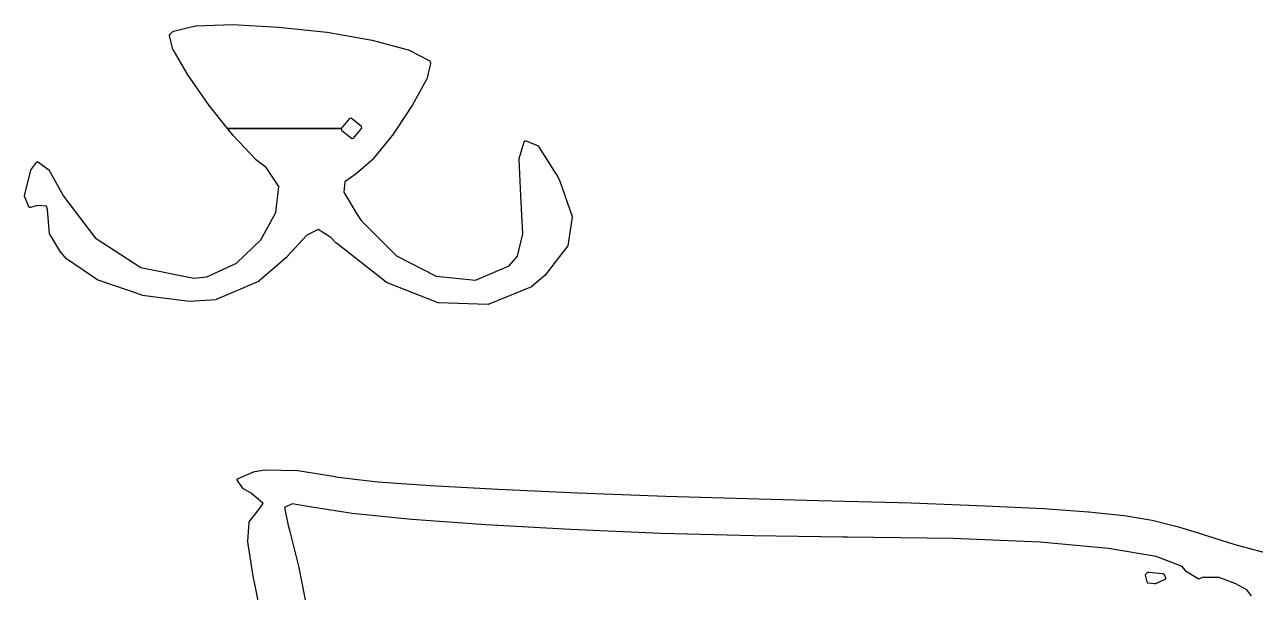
# Model space of a CAD drawing. Extents: x 55 to 335, y -160 to -35.
# Drawn here: x 258.59 to 263.065, y -119.416 to -117.352 of the extents above; entities that cross this region are included whole.
import ezdxf

# ---------------------------------------------------------------- set-up
doc = ezdxf.new("R2010")
doc.units = 0
doc.layers.add('BLACK', color=7, linetype='CONTINUOUS')

msp = doc.modelspace()

# ---------------------------------------------------------------- linework, layer by layer
at = {"layer": 'BLACK', "linetype": 'CONTINUOUS'}
for p, q in [((259.117, -117.389), (259.118, -117.388)), ((259.117, -117.39), (259.117, -117.389)), ((259.117, -117.391), (259.117, -117.39)), ((259.117, -117.39), (259.117, -117.39)), ((259.117, -117.39), (259.117, -117.39)), ((259.117, -117.392), (259.117, -117.391)), ((259.129, -117.442), (259.117, -117.392)), ((259.118, -117.388), (259.118, -117.387)), ((259.118, -117.387), (259.119, -117.387)), ((259.118, -117.388), (259.118, -117.388)), ((259.118, -117.388), (259.118, -117.388)), ((259.119, -117.387), (259.129, -117.377)), ((259.129, -117.377), (259.13, -117.377)), ((259.13, -117.377), (259.131, -117.376)), ((259.13, -117.377), (259.13, -117.377)), ((259.13, -117.377), (259.13, -117.377)), ((259.131, -117.376), (259.131, -117.376)), ((259.131, -117.376), (259.132, -117.376)), ((259.132, -117.376), (259.212, -117.356)), ((259.212, -117.356), (259.212, -117.356)), ((259.212, -117.356), (259.213, -117.356)), ((259.213, -117.356), (259.347, -117.352)), ((259.347, -117.352), (259.347, -117.352)), ((259.347, -117.352), (259.513, -117.361)), ((259.347, -117.352), (259.347, -117.352)), ((259.513, -117.361), (259.513, -117.361)), ((259.513, -117.361), (259.513, -117.361)), ((259.513, -117.361), (259.689, -117.38)), ((259.689, -117.38), (259.689, -117.38)), ((259.689, -117.38), (259.69, -117.38)), ((259.69, -117.38), (259.854, -117.409)), ((259.854, -117.409), (259.854, -117.409)), ((259.854, -117.409), (259.854, -117.409)), ((259.854, -117.409), (259.985, -117.444)), ((259.13, -117.443), (259.129, -117.442)), ((259.183, -117.535), (259.13, -117.443)), ((259.13, -117.443), (259.13, -117.443)), ((259.985, -117.444), (259.985, -117.444)), ((259.985, -117.444), (259.986, -117.444)), ((259.986, -117.444), (260.061, -117.483)), ((260.066, -117.493), (260.052, -117.55)), ((260.061, -117.483), (260.061, -117.483)), ((260.061, -117.483), (260.062, -117.483)), ((260.062, -117.483), (260.062, -117.484)), ((260.062, -117.484), (260.062, -117.484)), ((260.062, -117.484), (260.063, -117.484)), ((260.063, -117.484), (260.063, -117.485)), ((260.063, -117.485), (260.066, -117.49)), ((260.066, -117.49), (260.066, -117.49)), ((260.066, -117.49), (260.066, -117.491)), ((260.066, -117.491), (260.066, -117.491)), ((260.066, -117.491), (260.066, -117.491)), ((260.066, -117.491), (260.066, -117.492)), ((260.066, -117.492), (260.066, -117.493)), ((259.261, -117.646), (259.183, -117.535)), ((259.183, -117.535), (259.183, -117.535)), ((259.183, -117.535), (259.183, -117.535)), ((260.051, -117.551), (260.001, -117.644)), ((260.052, -117.55), (260.051, -117.551)), ((260.051, -117.551), (260.051, -117.551)), ((259.328, -117.73), (259.261, -117.646)), ((259.261, -117.646), (259.261, -117.646)), ((259.261, -117.646), (259.261, -117.646)), ((260.001, -117.644), (259.942, -117.732)), ((260.001, -117.644), (260.001, -117.644)), ((260.001, -117.644), (260.001, -117.644)), ((259.771, -117.693), (259.741, -117.73)), ((259.777, -117.692), (259.771, -117.693)), ((259.815, -117.722), (259.777, -117.692)), ((259.348, -117.755), (259.328, -117.73)), ((259.328, -117.73), (259.741, -117.73)), ((259.741, -117.73), (259.328, -117.73)), ((259.741, -117.73), (259.742, -117.736)), ((259.742, -117.736), (259.78, -117.766)), ((259.786, -117.765), (259.816, -117.728)), ((259.816, -117.728), (259.815, -117.722)), ((259.931, -117.749), (259.858, -117.84)), ((259.942, -117.732), (259.931, -117.748)), ((259.931, -117.748), (259.931, -117.749)), ((259.931, -117.749), (259.931, -117.749)), ((259.349, -117.756), (259.348, -117.755)), ((259.43, -117.841), (259.349, -117.756)), ((259.349, -117.756), (259.349, -117.756)), ((259.78, -117.766), (259.786, -117.765)), ((260.388, -117.839), (260.407, -117.778)), ((260.407, -117.778), (260.407, -117.778)), ((260.407, -117.778), (260.408, -117.778)), ((260.408, -117.777), (260.408, -117.776)), ((260.408, -117.776), (260.408, -117.776)), ((260.408, -117.776), (260.409, -117.776)), ((260.408, -117.778), (260.408, -117.777)), ((260.409, -117.776), (260.41, -117.775)), ((260.409, -117.776), (260.409, -117.776)), ((260.41, -117.775), (260.41, -117.775)), ((260.41, -117.775), (260.41, -117.775)), ((260.41, -117.775), (260.411, -117.775)), ((260.411, -117.775), (260.412, -117.775)), ((260.412, -117.775), (260.412, -117.775)), ((260.412, -117.775), (260.412, -117.775)), ((260.412, -117.775), (260.413, -117.775)), ((260.413, -117.775), (260.414, -117.775)), ((260.414, -117.775), (260.414, -117.775)), ((260.414, -117.775), (260.414, -117.775)), ((260.414, -117.775), (260.457, -117.793)), ((260.457, -117.793), (260.457, -117.793)), ((260.457, -117.793), (260.458, -117.793)), ((260.458, -117.793), (260.458, -117.794)), ((260.458, -117.794), (260.459, -117.794)), ((260.459, -117.794), (260.459, -117.794)), ((260.459, -117.794), (260.459, -117.795)), ((260.459, -117.795), (260.522, -117.894)), ((260.388, -117.84), (260.388, -117.839)), ((258.59, -117.973), (258.614, -117.878)), ((258.614, -117.878), (258.615, -117.878)), ((258.615, -117.877), (258.633, -117.853)), ((258.615, -117.878), (258.615, -117.877)), ((258.633, -117.853), (258.633, -117.852)), ((258.633, -117.852), (258.634, -117.852)), ((258.634, -117.852), (258.635, -117.851)), ((258.634, -117.852), (258.634, -117.852)), ((258.634, -117.852), (258.634, -117.852)), ((258.635, -117.851), (258.636, -117.851)), ((258.636, -117.851), (258.636, -117.851)), ((258.636, -117.851), (258.636, -117.851)), ((258.636, -117.851), (258.637, -117.851)), ((258.637, -117.851), (258.638, -117.851)), ((258.638, -117.851), (258.638, -117.851)), ((258.638, -117.851), (258.638, -117.851)), ((258.638, -117.851), (258.639, -117.852)), ((258.639, -117.852), (258.64, -117.852)), ((258.64, -117.852), (258.675, -117.877)), ((258.675, -117.877), (258.675, -117.877)), ((258.675, -117.877), (258.675, -117.877)), ((258.675, -117.877), (258.676, -117.877)), ((258.676, -117.877), (258.677, -117.878)), ((258.677, -117.878), (258.677, -117.878)), ((258.677, -117.878), (258.677, -117.878)), ((258.677, -117.878), (258.732, -117.976)), ((259.43, -117.842), (259.43, -117.841)), ((259.468, -117.872), (259.43, -117.842)), ((259.43, -117.842), (259.43, -117.842)), ((259.514, -117.941), (259.468, -117.872)), ((259.857, -117.841), (259.796, -117.895)), ((259.858, -117.84), (259.857, -117.84)), ((259.857, -117.84), (259.857, -117.841)), ((260.388, -117.841), (260.388, -117.84)), ((260.394, -117.974), (260.388, -117.841)), ((259.754, -117.924), (259.751, -117.961)), ((259.796, -117.895), (259.754, -117.924)), ((259.796, -117.895), (259.796, -117.895)), ((259.796, -117.895), (259.796, -117.895)), ((260.522, -117.894), (260.523, -117.894)), ((260.523, -117.894), (260.523, -117.894)), ((260.523, -117.894), (260.535, -117.918)), ((260.535, -117.918), (260.535, -117.918)), ((260.535, -117.918), (260.535, -117.918)), ((260.535, -117.918), (260.581, -118.05)), ((258.59, -117.974), (258.59, -117.973)), ((258.59, -117.973), (258.59, -117.973)), ((258.59, -117.975), (258.59, -117.974)), ((258.59, -117.974), (258.59, -117.974)), ((259.504, -118.035), (259.514, -117.941)), ((259.751, -117.961), (259.797, -118.039)), ((260.402, -118.112), (260.394, -117.974)), ((260.394, -117.974), (260.394, -117.974)), ((260.394, -117.974), (260.394, -117.974)), ((258.59, -117.976), (258.59, -117.975)), ((258.59, -117.975), (258.59, -117.975)), ((258.605, -118.014), (258.59, -117.976)), ((258.606, -118.015), (258.605, -118.014)), ((258.606, -118.016), (258.606, -118.015)), ((258.606, -118.015), (258.606, -118.015)), ((258.606, -118.015), (258.606, -118.015)), ((258.607, -118.016), (258.606, -118.016)), ((258.608, -118.016), (258.607, -118.016)), ((258.608, -118.017), (258.608, -118.016)), ((258.609, -118.017), (258.608, -118.017)), ((258.608, -118.017), (258.608, -118.017)), ((258.61, -118.017), (258.609, -118.017)), ((258.609, -118.017), (258.609, -118.017)), ((258.611, -118.017), (258.61, -118.017)), ((258.61, -118.017), (258.61, -118.017)), ((258.636, -118.009), (258.611, -118.017)), ((258.611, -118.017), (258.611, -118.017)), ((258.67, -118.012), (258.636, -118.009)), ((258.673, -118.024), (258.67, -118.012)), ((258.732, -117.976), (258.846, -118.127)), ((258.681, -118.112), (258.673, -118.024)), ((259.449, -118.134), (259.504, -118.035)), ((259.797, -118.039), (259.814, -118.064)), ((260.581, -118.052), (260.565, -118.156)), ((260.581, -118.05), (260.581, -118.05)), ((260.581, -118.05), (260.581, -118.05)), ((260.581, -118.05), (260.581, -118.051)), ((260.581, -118.051), (260.581, -118.052)), ((260.581, -118.052), (260.581, -118.052)), ((260.581, -118.052), (260.581, -118.052)), ((259.658, -118.097), (259.616, -118.117)), ((259.703, -118.126), (259.658, -118.097)), ((259.814, -118.064), (259.942, -118.192)), ((258.681, -118.113), (258.681, -118.112)), ((258.681, -118.112), (258.681, -118.112)), ((258.681, -118.112), (258.681, -118.112)), ((258.682, -118.114), (258.681, -118.113)), ((258.722, -118.18), (258.682, -118.114)), ((258.682, -118.114), (258.682, -118.114)), ((258.682, -118.114), (258.682, -118.114)), ((258.846, -118.127), (259.013, -118.235)), ((259.361, -118.219), (259.449, -118.134)), ((259.616, -118.117), (259.545, -118.195)), ((259.723, -118.146), (259.703, -118.126)), ((259.723, -118.147), (259.723, -118.146)), ((259.724, -118.147), (259.723, -118.147)), ((259.905, -118.288), (259.724, -118.147)), ((260.382, -118.194), (260.402, -118.112)), ((258.722, -118.181), (258.722, -118.18)), ((258.723, -118.181), (258.722, -118.181)), ((258.741, -118.202), (258.723, -118.181)), ((259.545, -118.196), (259.442, -118.285)), ((259.545, -118.195), (259.545, -118.195)), ((259.545, -118.195), (259.545, -118.196)), ((259.942, -118.192), (260.087, -118.267)), ((260.352, -118.229), (260.382, -118.194)), ((260.564, -118.158), (260.483, -118.263)), ((260.565, -118.157), (260.564, -118.158)), ((260.564, -118.158), (260.564, -118.158)), ((260.564, -118.158), (260.564, -118.158)), ((260.565, -118.156), (260.565, -118.156)), ((260.565, -118.156), (260.565, -118.157)), ((260.565, -118.157), (260.565, -118.157)), ((258.742, -118.202), (258.741, -118.202)), ((258.742, -118.203), (258.742, -118.202)), ((258.856, -118.281), (258.742, -118.203)), ((259.013, -118.235), (259.205, -118.274)), ((259.253, -118.269), (259.361, -118.219)), ((260.23, -118.281), (260.352, -118.229)), ((258.857, -118.281), (258.856, -118.281)), ((258.856, -118.281), (258.856, -118.281)), ((259.017, -118.336), (258.857, -118.281)), ((259.205, -118.274), (259.253, -118.269)), ((259.441, -118.286), (259.287, -118.351)), ((259.442, -118.286), (259.441, -118.286)), ((259.442, -118.285), (259.442, -118.286)), ((260.087, -118.267), (260.23, -118.281)), ((260.482, -118.264), (260.434, -118.304)), ((260.483, -118.263), (260.482, -118.263)), ((260.482, -118.263), (260.482, -118.264)), ((259.906, -118.289), (259.905, -118.288)), ((260.094, -118.364), (259.906, -118.289)), ((259.906, -118.289), (259.906, -118.289)), ((260.433, -118.305), (260.276, -118.37)), ((260.434, -118.305), (260.433, -118.305)), ((260.434, -118.304), (260.434, -118.305)), ((259.018, -118.336), (259.017, -118.336)), ((259.018, -118.337), (259.018, -118.336)), ((259.189, -118.359), (259.018, -118.337)), ((259.19, -118.359), (259.189, -118.359)), ((259.189, -118.359), (259.189, -118.359)), ((259.286, -118.352), (259.19, -118.359)), ((259.287, -118.351), (259.286, -118.352)), ((259.286, -118.352), (259.286, -118.352)), ((260.095, -118.364), (260.094, -118.364)), ((260.094, -118.364), (260.094, -118.364)), ((260.274, -118.37), (260.095, -118.364)), ((260.275, -118.37), (260.274, -118.37)), ((260.274, -118.37), (260.274, -118.37)), ((260.276, -118.37), (260.275, -118.37)), ((260.275, -118.37), (260.275, -118.37)), ((260.276, -118.37), (260.276, -118.37)), ((260.276, -118.37), (260.276, -118.37)), ((259.364, -119.004), (259.364, -119.003)), ((259.364, -119.003), (259.365, -119.003)), ((259.365, -119.003), (259.365, -119.002)), ((259.365, -119.002), (259.366, -119.002)), ((259.365, -119.003), (259.365, -119.003)), ((259.366, -119.002), (259.426, -118.977)), ((259.366, -119.002), (259.366, -119.002)), ((259.426, -118.977), (259.427, -118.977)), ((259.427, -118.977), (259.464, -118.97)), ((259.427, -118.977), (259.427, -118.977)), ((259.464, -118.97), (259.465, -118.97)), ((259.465, -118.97), (259.465, -118.97)), ((259.465, -118.97), (259.582, -118.973)), ((259.582, -118.973), (259.582, -118.973)), ((259.582, -118.973), (259.583, -118.973)), ((259.583, -118.973), (259.721, -118.995)), ((259.721, -118.995), (259.721, -118.996)), ((259.721, -118.996), (259.722, -118.996)), ((259.722, -118.996), (259.75, -119)), ((259.75, -119), (259.874, -119.014)), ((259.363, -119.005), (259.364, -119.004)), ((259.363, -119.006), (259.363, -119.005)), ((259.363, -119.005), (259.363, -119.005)), ((259.363, -119.007), (259.363, -119.006)), ((259.363, -119.006), (259.363, -119.006)), ((259.363, -119.008), (259.363, -119.007)), ((259.363, -119.007), (259.363, -119.007)), ((259.364, -119.009), (259.363, -119.008)), ((259.363, -119.008), (259.363, -119.008)), ((259.363, -119.008), (259.363, -119.008)), ((259.364, -119.004), (259.364, -119.004)), ((259.382, -119.036), (259.364, -119.009)), ((259.364, -119.009), (259.364, -119.009)), ((259.383, -119.037), (259.382, -119.036)), ((259.382, -119.036), (259.382, -119.036)), ((259.382, -119.036), (259.382, -119.036)), ((259.384, -119.038), (259.383, -119.037)), ((259.414, -119.055), (259.384, -119.038)), ((259.384, -119.038), (259.384, -119.038)), ((259.384, -119.038), (259.384, -119.038)), ((259.874, -119.014), (260.066, -119.027)), ((260.066, -119.027), (260.312, -119.041)), ((260.312, -119.041), (260.602, -119.054)), ((259.458, -119.093), (259.414, -119.055)), ((259.434, -119.124), (259.458, -119.093)), ((260.602, -119.054), (260.602, -119.054)), ((260.602, -119.054), (260.922, -119.066)), ((260.922, -119.066), (260.922, -119.066)), ((260.922, -119.066), (261.26, -119.076)), ((261.26, -119.076), (261.26, -119.076)), ((261.26, -119.076), (261.477, -119.082)), ((261.477, -119.082), (261.477, -119.082)), ((261.477, -119.082), (261.477, -119.082)), ((261.477, -119.082), (261.814, -119.091)), ((261.814, -119.091), (261.814, -119.091)), ((261.814, -119.091), (261.814, -119.091)), ((261.814, -119.091), (262.083, -119.101)), ((259.407, -119.159), (259.434, -119.124)), ((259.563, -119.094), (259.535, -119.108)), ((259.535, -119.108), (259.548, -119.173)), ((259.634, -119.106), (259.563, -119.094)), ((259.781, -119.129), (259.634, -119.106)), ((259.634, -119.106), (259.634, -119.106)), ((259.634, -119.106), (259.634, -119.106)), ((259.998, -119.151), (259.781, -119.129)), ((259.781, -119.129), (259.781, -119.129)), ((259.781, -119.129), (259.781, -119.129)), ((262.083, -119.101), (262.083, -119.101)), ((262.083, -119.101), (262.083, -119.101)), ((262.083, -119.101), (262.295, -119.111)), ((262.295, -119.111), (262.295, -119.111)), ((262.295, -119.111), (262.295, -119.111)), ((262.295, -119.111), (262.459, -119.123)), ((262.459, -119.123), (262.459, -119.123)), ((262.459, -119.123), (262.46, -119.123)), ((262.46, -119.123), (262.587, -119.137)), ((262.587, -119.137), (262.588, -119.137)), ((262.588, -119.137), (262.588, -119.137)), ((262.588, -119.137), (262.69, -119.154)), ((259.402, -119.231), (259.406, -119.162)), ((259.406, -119.16), (259.407, -119.159)), ((259.406, -119.161), (259.406, -119.16)), ((259.406, -119.16), (259.406, -119.16)), ((259.406, -119.162), (259.406, -119.161)), ((259.406, -119.161), (259.406, -119.161)), ((259.407, -119.159), (259.407, -119.159)), ((259.548, -119.173), (259.553, -119.189)), ((260.267, -119.171), (259.998, -119.151)), ((259.998, -119.151), (259.998, -119.151)), ((259.998, -119.151), (259.998, -119.151)), ((260.575, -119.188), (260.267, -119.171)), ((260.267, -119.171), (260.267, -119.171)), ((260.267, -119.171), (260.267, -119.171)), ((262.69, -119.154), (262.69, -119.154)), ((262.69, -119.154), (262.69, -119.154)), ((262.69, -119.154), (262.776, -119.175)), ((262.776, -119.175), (262.777, -119.175)), ((262.777, -119.175), (262.777, -119.175)), ((262.777, -119.175), (262.858, -119.2)), ((259.553, -119.189), (259.553, -119.189)), ((259.553, -119.189), (259.553, -119.19)), ((259.553, -119.19), (259.586, -119.321)), ((260.904, -119.202), (260.575, -119.188)), ((260.575, -119.188), (260.575, -119.188)), ((260.575, -119.188), (260.575, -119.188)), ((261.24, -119.211), (260.904, -119.202)), ((260.904, -119.202), (260.904, -119.202)), ((260.904, -119.202), (260.904, -119.202)), ((261.566, -119.215), (261.24, -119.211)), ((261.24, -119.211), (261.24, -119.211)), ((261.24, -119.211), (261.24, -119.211)), ((261.582, -119.215), (261.566, -119.215)), ((261.566, -119.215), (261.566, -119.215)), ((261.566, -119.215), (261.566, -119.215)), ((261.966, -119.22), (261.582, -119.215)), ((262.283, -119.234), (261.966, -119.22)), ((262.858, -119.2), (262.858, -119.2)), ((262.858, -119.2), (262.858, -119.2)), ((262.858, -119.2), (262.991, -119.242)), ((259.402, -119.232), (259.402, -119.231)), ((259.421, -119.357), (259.402, -119.232)), ((259.402, -119.232), (259.402, -119.232)), ((262.531, -119.256), (262.283, -119.234)), ((262.705, -119.285), (262.531, -119.256)), ((262.991, -119.242), (263.123, -119.277)), ((262.799, -119.322), (262.705, -119.285)), ((259.433, -119.415), (259.421, -119.357)), ((259.421, -119.357), (259.421, -119.357)), ((259.421, -119.357), (259.421, -119.357)), ((259.586, -119.321), (259.586, -119.321)), ((259.586, -119.321), (259.586, -119.321)), ((259.586, -119.321), (259.62, -119.492)), ((262.666, -119.351), (262.667, -119.35)), ((262.666, -119.352), (262.666, -119.351)), ((262.666, -119.351), (262.666, -119.351)), ((262.666, -119.351), (262.666, -119.351)), ((262.666, -119.353), (262.666, -119.352)), ((262.672, -119.378), (262.666, -119.353)), ((262.667, -119.35), (262.667, -119.349)), ((262.667, -119.349), (262.667, -119.349)), ((262.667, -119.349), (262.667, -119.349)), ((262.667, -119.349), (262.668, -119.349)), ((262.668, -119.348), (262.674, -119.343)), ((262.668, -119.349), (262.668, -119.348)), ((262.674, -119.343), (262.676, -119.342)), ((262.674, -119.343), (262.674, -119.343)), ((262.676, -119.342), (262.678, -119.342)), ((262.678, -119.342), (262.728, -119.347)), ((262.728, -119.347), (262.729, -119.347)), ((262.729, -119.347), (262.729, -119.347)), ((262.729, -119.347), (262.73, -119.347)), ((262.73, -119.347), (262.73, -119.347)), ((262.73, -119.347), (262.73, -119.348)), ((262.73, -119.348), (262.731, -119.348)), ((262.731, -119.348), (262.731, -119.348)), ((262.731, -119.348), (262.732, -119.349)), ((262.732, -119.349), (262.732, -119.349)), ((262.732, -119.349), (262.732, -119.349)), ((262.732, -119.349), (262.739, -119.362)), ((262.816, -119.342), (262.799, -119.322)), ((262.817, -119.343), (262.816, -119.342)), ((262.816, -119.342), (262.816, -119.342)), ((262.857, -119.367), (262.817, -119.343)), ((262.673, -119.379), (262.672, -119.378)), ((262.672, -119.378), (262.672, -119.378)), ((262.672, -119.378), (262.672, -119.378)), ((262.673, -119.38), (262.673, -119.379)), ((262.674, -119.381), (262.673, -119.38)), ((262.673, -119.38), (262.673, -119.38)), ((262.673, -119.38), (262.673, -119.38)), ((262.675, -119.381), (262.674, -119.381)), ((262.674, -119.381), (262.674, -119.381)), ((262.675, -119.382), (262.675, -119.381)), ((262.675, -119.381), (262.675, -119.381)), ((262.676, -119.382), (262.675, -119.382)), ((262.699, -119.385), (262.676, -119.382)), ((262.676, -119.382), (262.676, -119.382)), ((262.676, -119.382), (262.676, -119.382)), ((262.7, -119.385), (262.699, -119.385)), ((262.699, -119.385), (262.699, -119.385)), ((262.701, -119.385), (262.7, -119.385)), ((262.7, -119.385), (262.7, -119.385)), ((262.702, -119.385), (262.701, -119.385)), ((262.701, -119.385), (262.701, -119.385)), ((262.736, -119.369), (262.702, -119.385)), ((262.737, -119.369), (262.736, -119.369)), ((262.738, -119.368), (262.737, -119.368)), ((262.737, -119.368), (262.737, -119.369)), ((262.737, -119.369), (262.737, -119.369)), ((262.739, -119.367), (262.738, -119.368)), ((262.738, -119.368), (262.738, -119.368)), ((262.738, -119.368), (262.738, -119.368)), ((262.739, -119.362), (262.739, -119.362)), ((262.739, -119.362), (262.739, -119.362)), ((262.739, -119.362), (262.739, -119.363)), ((262.739, -119.363), (262.739, -119.364)), ((262.739, -119.364), (262.739, -119.364)), ((262.739, -119.364), (262.739, -119.364)), ((262.739, -119.364), (262.739, -119.365)), ((262.739, -119.365), (262.739, -119.366)), ((262.739, -119.366), (262.739, -119.366)), ((262.739, -119.366), (262.739, -119.366)), ((262.739, -119.366), (262.739, -119.367)), ((262.858, -119.367), (262.857, -119.367)), ((262.857, -119.367), (262.857, -119.367)), ((262.859, -119.367), (262.858, -119.367)), ((262.858, -119.367), (262.858, -119.367)), ((262.86, -119.367), (262.859, -119.367)), ((262.859, -119.367), (262.859, -119.367)), ((262.861, -119.367), (262.86, -119.367)), ((262.86, -119.367), (262.86, -119.367)), ((262.862, -119.367), (262.861, -119.367)), ((262.861, -119.367), (262.861, -119.367)), ((262.873, -119.362), (262.862, -119.367)), ((262.934, -119.362), (262.873, -119.362)), ((262.995, -119.385), (262.934, -119.362)), ((263.034, -119.407), (262.995, -119.385)), ((259.459, -119.556), (259.433, -119.415)), ((263.051, -119.428), (263.034, -119.407))]:
    msp.add_line(p, q, dxfattribs=at)

doc.saveas('drawing.dxf')
